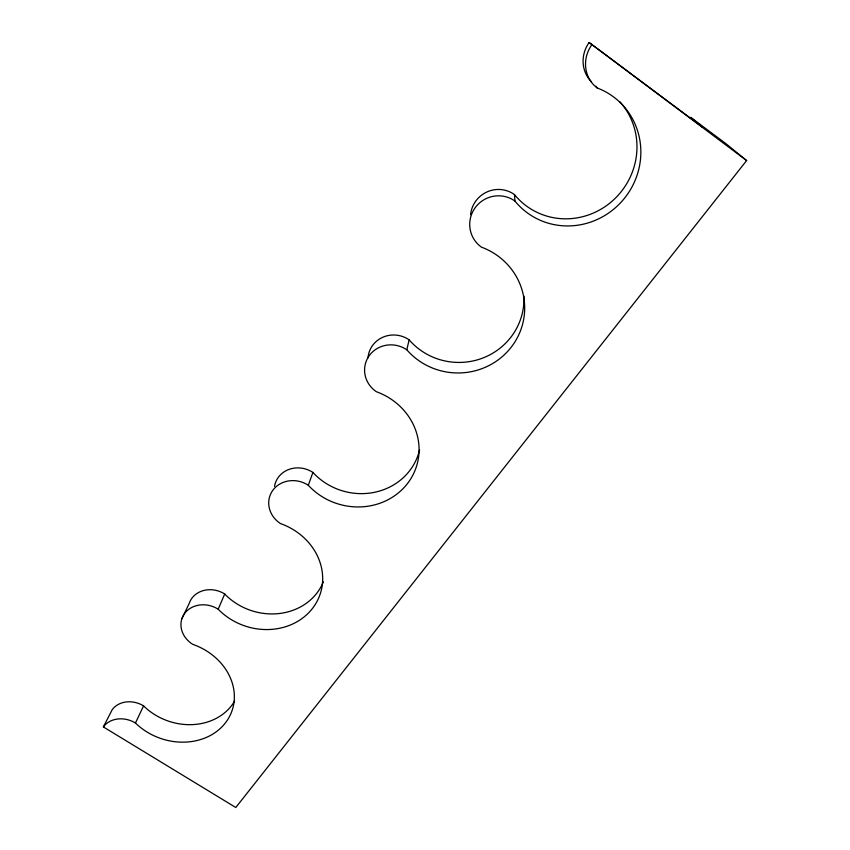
<?xml version="1.0" encoding="UTF-8"?>
<svg xmlns="http://www.w3.org/2000/svg" width="850" height="850" viewBox="0 0 850 850"><rect width="100%" height="100%" fill="white"/><g stroke="black" fill="none" stroke-linecap="round" stroke-linejoin="round"><path stroke-width="1.27" d="M234.611 701.112A57.364 48.875 19.9 0 1 143.576 705.872A23.322 19.433 20.7 0 0 112.168 709.761L103.371 726.931A23.853 19.752 20.6 0 1 135.458 722.999A58.703 49.714 19.7 0 0 226.206 721.841A58.703 49.714 19.7 0 0 192.674 644.311A24.809 21.505 20.2 0 1 184.535 613.583A24.809 21.505 20.2 0 1 218.195 609.206A61.126 54.198 18.8 0 0 313.416 607.187A61.126 54.198 18.8 0 0 280.468 523.558A25.861 23.492 19.1 0 1 272.818 490.301A25.861 23.492 19.1 0 1 308.306 485.265A63.782 59.309 16.1 0 0 408.457 482.248A63.782 59.309 16.1 0 0 376.337 391.701A27.019 25.755 15.2 0 1 369.304 355.566A27.019 25.755 15.2 0 1 406.81 349.786L409.126 339.809A65.099 63.516 1.4 0 0 482.672 358.084A65.099 63.516 1.4 0 0 523.908 295.991M308.306 485.265L312.917 472.43A62.209 58.055 16.2 0 0 374.765 492.256A62.209 58.055 16.2 0 0 419.581 449.926M218.195 609.206L224.719 594.012A59.681 53.178 18.9 0 0 323.361 581.825M135.458 722.999L143.576 705.872M181.889 618.715L189.221 603.383A24.236 21.122 20.4 0 1 224.719 594.012M591.589 81.929A30.611 28.772 -60 0 1 589.124 42.5L702.525 127.16L690.636 117.311L725.847 143.607L746.629 160.554L235.79 807.5L103.371 726.931M589.124 42.5L746.629 160.554M595.808 86.158L597.178 87.954A72.25 69.541 -51.3 0 1 626.652 195.426A72.25 69.541 -51.3 0 1 514.941 201.057A28.539 28.114 -33.5 0 0 475.171 207.719A28.539 28.114 -33.5 0 0 481.44 247.137A66.821 65.025 2.2 0 1 512.433 345.578A66.821 65.025 2.2 0 1 406.81 349.786M619.778 101.639A70.348 67.703 -52.5 0 1 612.383 200.951A70.348 67.703 -52.5 0 1 514.484 194.576L514.941 201.057M597.178 87.954A31.482 29.58 -59.5 0 1 591.738 44.933M274.518 486.37A25.234 23.024 19.3 0 1 312.917 472.43M367.997 357.892A26.329 25.192 15.3 0 1 382.829 337.237A26.329 25.192 15.3 0 1 409.126 339.809M470.581 214.667A27.806 27.391 -37.2 0 1 514.484 194.576"/></g></svg>
